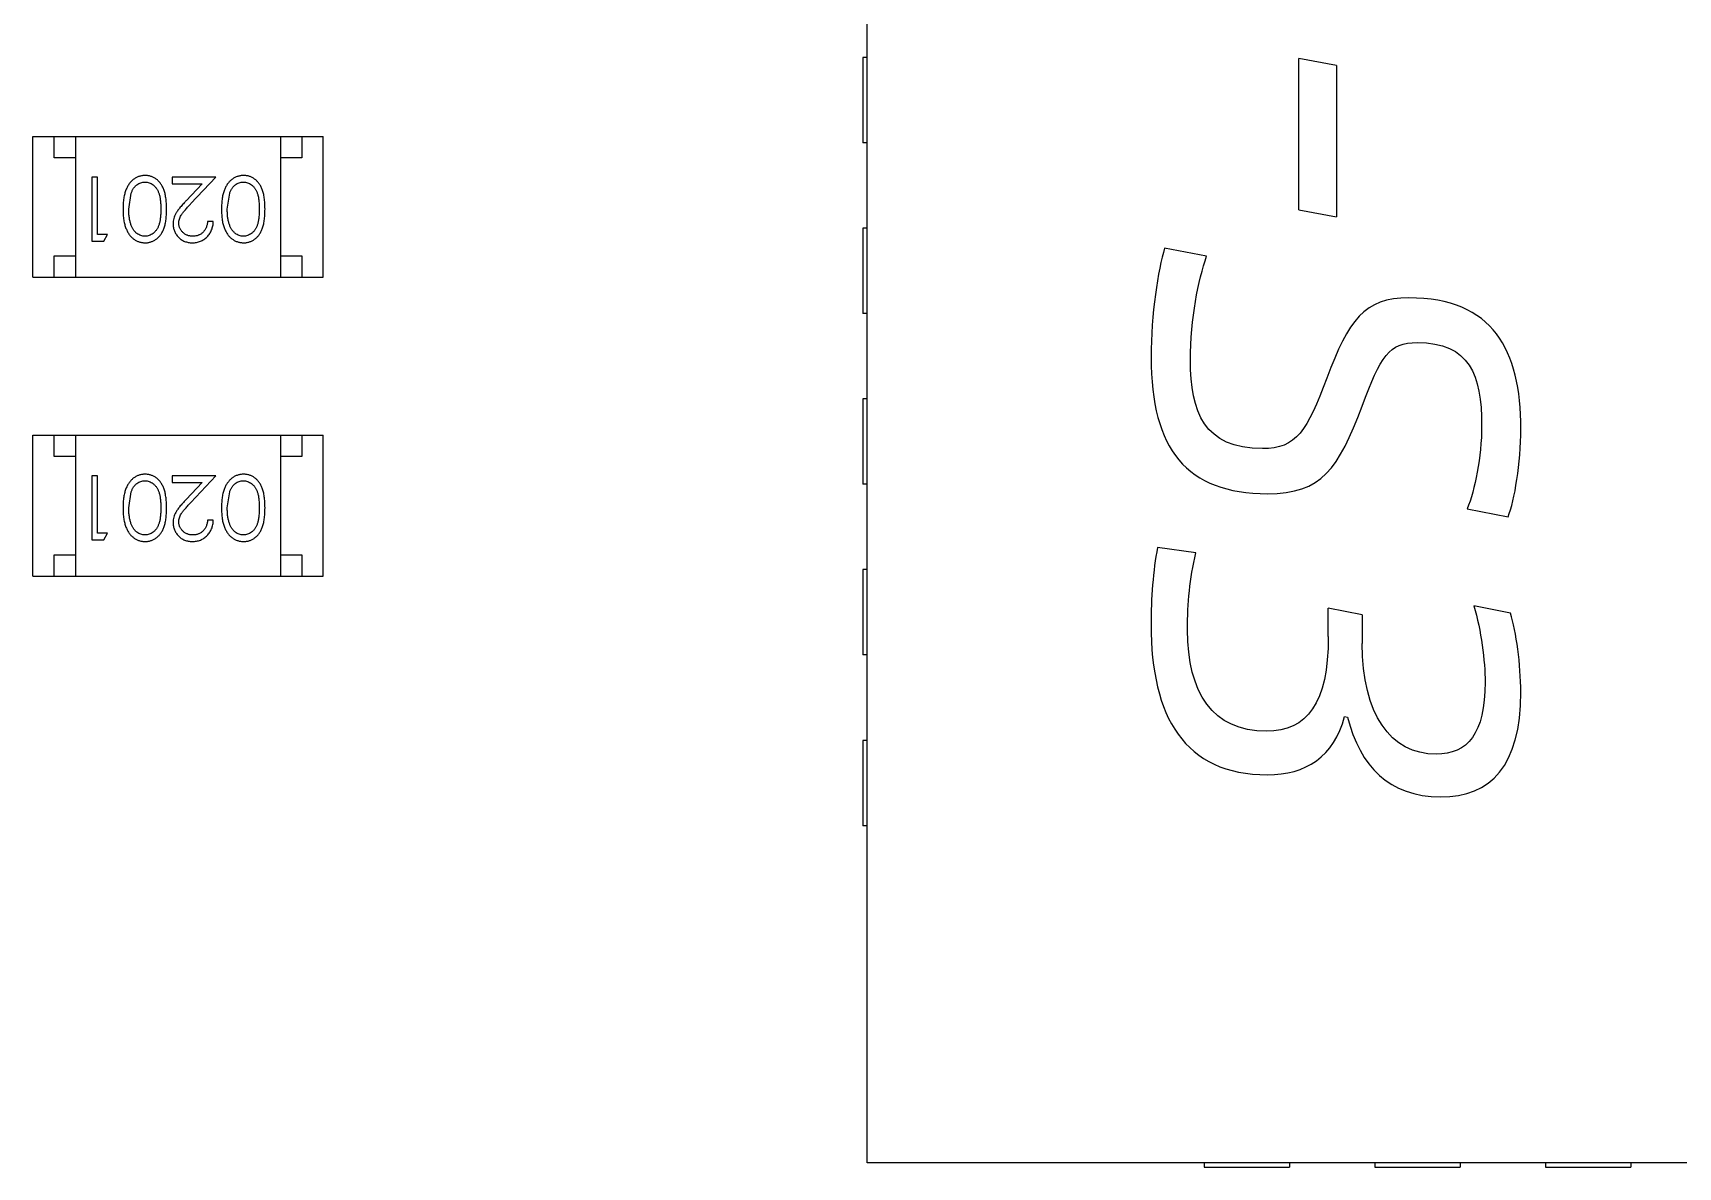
# Model space of a CAD drawing. Header units: millimetres. Extents: x 10 to 132, y -13 to 46.
# Drawn here: x 102.424 to 106.28, y 16.925 to 19.582 of the extents above; entities that cross this region are included whole.
import ezdxf

# ---------------------------------------------------------------- set-up
doc = ezdxf.new("R2010")
doc.units = ezdxf.units.MM
doc.header["$LTSCALE"] = 1.21
doc.header["$MEASUREMENT"] = 0
doc.layers.get('0').update_dxf_attribs({"linetype": 'CONTINUOUS'})

msp = doc.modelspace()

# ---------------------------------------------------------------- linework, layer by layer
at = {"color": 7, "linetype": 'Continuous'}
for p, q in [((104.3793, 16.9345), (104.3793, 23.9145)), ((104.3693, 19.5245), (104.3693, 19.3245)), ((104.3793, 19.5245), (104.3693, 19.5245)), ((105.3912, 19.1675), (105.3912, 19.5226)), ((105.479, 19.506), (105.3912, 19.5226)), ((105.479, 19.506), (105.479, 19.1509)), ((102.424, 19.0095), (102.424, 19.3395)), ((102.424, 19.3395), (103.104, 19.3395)), ((102.474, 19.2895), (102.474, 19.3395)), ((102.524, 19.3395), (102.524, 19.0095)), ((103.004, 19.3395), (103.004, 19.0095)), ((103.054, 19.3395), (103.054, 19.2895)), ((103.104, 19.0095), (103.104, 19.3395)), ((104.3793, 19.3245), (104.3693, 19.3245)), ((102.524, 19.2895), (102.474, 19.2895)), ((103.054, 19.2895), (103.004, 19.2895)), ((102.5622, 19.2442), (102.5622, 19.0942)), ((102.5757, 19.2442), (102.5622, 19.2442)), ((102.5757, 19.1096), (102.5757, 19.2442)), ((102.7507, 19.2442), (102.7507, 19.2289)), ((102.8526, 19.2442), (102.7507, 19.2442)), ((102.7944, 19.1822), (102.8526, 19.2442)), ((102.6487, 19.1692), (102.6544, 19.2069)), ((102.7507, 19.2289), (102.8205, 19.2289)), ((102.8205, 19.2289), (102.7829, 19.1888)), ((102.8795, 19.1692), (102.8852, 19.2069)), ((105.3912, 19.1675), (105.479, 19.1509)), ((102.8468, 19.1404), (102.8334, 19.1404)), ((102.5622, 19.0942), (102.5899, 19.0942)), ((102.5987, 19.1096), (102.5757, 19.1096)), ((102.5899, 19.0942), (102.5987, 19.1096)), ((104.3693, 19.1245), (104.3693, 18.9245)), ((104.3793, 19.1245), (104.3693, 19.1245)), ((102.474, 19.0095), (102.474, 19.0595)), ((102.474, 19.0595), (102.524, 19.0595)), ((103.004, 19.0595), (103.054, 19.0595)), ((103.054, 19.0595), (103.054, 19.0095)), ((105.1749, 19.0588), (105.0763, 19.0777)), ((102.424, 19.0095), (103.104, 19.0095)), ((104.3793, 18.9245), (104.3693, 18.9245)), ((104.3693, 18.7245), (104.3693, 18.5245)), ((104.3793, 18.7245), (104.3693, 18.7245)), ((102.424, 18.3095), (102.424, 18.6395)), ((102.424, 18.6395), (103.104, 18.6395)), ((102.474, 18.5895), (102.474, 18.6395)), ((102.524, 18.6395), (102.524, 18.3095)), ((103.004, 18.6395), (103.004, 18.3095)), ((103.054, 18.6395), (103.054, 18.5895)), ((103.104, 18.3095), (103.104, 18.6395)), ((102.524, 18.5895), (102.474, 18.5895)), ((103.054, 18.5895), (103.004, 18.5895)), ((102.5622, 18.5442), (102.5622, 18.3942)), ((102.5757, 18.5442), (102.5622, 18.5442)), ((102.5757, 18.4096), (102.5757, 18.5442)), ((102.7507, 18.5442), (102.7507, 18.5289)), ((102.8526, 18.5442), (102.7507, 18.5442)), ((102.7507, 18.5289), (102.8205, 18.5289)), ((102.8205, 18.5289), (102.7829, 18.4888)), ((102.7944, 18.4822), (102.8526, 18.5442)), ((104.3793, 18.5245), (104.3693, 18.5245)), ((102.6487, 18.4692), (102.6544, 18.5069)), ((102.8795, 18.4692), (102.8852, 18.5069)), ((102.8468, 18.4404), (102.8334, 18.4404)), ((105.7854, 18.4669), (105.8813, 18.448)), ((102.5622, 18.3942), (102.5899, 18.3942)), ((102.5987, 18.4096), (102.5757, 18.4096)), ((102.5899, 18.3942), (102.5987, 18.4096)), ((102.474, 18.3095), (102.474, 18.3595)), ((102.474, 18.3595), (102.524, 18.3595)), ((103.004, 18.3595), (103.054, 18.3595)), ((103.054, 18.3595), (103.054, 18.3095)), ((105.1498, 18.364), (105.0597, 18.376)), ((104.3693, 18.3245), (104.3693, 18.1245)), ((104.3793, 18.3245), (104.3693, 18.3245)), ((102.424, 18.3095), (103.104, 18.3095)), ((105.8871, 18.2228), (105.8012, 18.2394)), ((105.46, 18.1679), (105.46, 18.2344)), ((105.5397, 18.2189), (105.46, 18.2344)), ((105.5397, 18.2189), (105.5397, 18.1512)), ((104.3793, 18.1245), (104.3693, 18.1245)), ((105.498, 17.9803), (105.5049, 17.9791)), ((104.3693, 17.9245), (104.3693, 17.7245)), ((104.3793, 17.9245), (104.3693, 17.9245)), ((104.3793, 17.7245), (104.3693, 17.7245)), ((111.3593, 16.9345), (104.3793, 16.9345)), ((105.1693, 16.9345), (105.1693, 16.9245)), ((105.3693, 16.9345), (105.3693, 16.9245)), ((105.5693, 16.9345), (105.5693, 16.9245)), ((105.7693, 16.9345), (105.7693, 16.9245)), ((105.9693, 16.9345), (105.9693, 16.9245)), ((106.1693, 16.9345), (106.1693, 16.9245)), ((105.1693, 16.9245), (105.3693, 16.9245)), ((105.5693, 16.9245), (105.7693, 16.9245)), ((105.9693, 16.9245), (106.1693, 16.9245))]:
    msp.add_line(p, q, dxfattribs=at)
for points, knots in [([(102.6871, 19.2481), (102.6859, 19.2481), (102.6835, 19.248), (102.68, 19.2476), (102.6765, 19.2469), (102.6732, 19.246), (102.6699, 19.2448), (102.6667, 19.2433), (102.6636, 19.2416), (102.6606, 19.2396), (102.6577, 19.2374), (102.655, 19.2348), (102.6524, 19.2321), (102.65, 19.229), (102.6478, 19.2257), (102.6457, 19.2221), (102.6438, 19.2183), (102.642, 19.2143), (102.6404, 19.2099), (102.639, 19.2051), (102.6379, 19.2), (102.6369, 19.1946), (102.6362, 19.1888), (102.6356, 19.1826), (102.6354, 19.1761), (102.6353, 19.1716), (102.6353, 19.1693)], [0, 0, 0, 0, 0.033824, 0.067298, 0.10028, 0.133019, 0.165736, 0.198792, 0.232372, 0.266409, 0.301016, 0.336196, 0.371972, 0.408574, 0.446394, 0.485225, 0.525372, 0.567224, 0.611081, 0.65775, 0.70702, 0.759235, 0.814484, 0.873227, 0.934937, 1, 1, 1, 1]), ([(102.7372, 19.1693), (102.7372, 19.1717), (102.7372, 19.1763), (102.7369, 19.1831), (102.7364, 19.1894), (102.7356, 19.1954), (102.7347, 19.2009), (102.7337, 19.2061), (102.7324, 19.2108), (102.7309, 19.2151), (102.7292, 19.2191), (102.7273, 19.2228), (102.7253, 19.2263), (102.7231, 19.2295), (102.7208, 19.2325), (102.7183, 19.2352), (102.7157, 19.2376), (102.7129, 19.2398), (102.71, 19.2418), (102.7069, 19.2435), (102.7039, 19.2449), (102.7007, 19.246), (102.6974, 19.247), (102.694, 19.2476), (102.6906, 19.248), (102.6882, 19.2481), (102.6871, 19.2481)], [0, 0, 0, 0, 0.068113, 0.132564, 0.193427, 0.250218, 0.303569, 0.353576, 0.400235, 0.443586, 0.484619, 0.524292, 0.56238, 0.599049, 0.63494, 0.669782, 0.704009, 0.737842, 0.771098, 0.803896, 0.836415, 0.868639, 0.900715, 0.933378, 0.966213, 1, 1, 1, 1]), ([(102.9178, 19.2481), (102.9166, 19.2481), (102.9143, 19.248), (102.9107, 19.2476), (102.9073, 19.2469), (102.904, 19.246), (102.9007, 19.2448), (102.8975, 19.2433), (102.8944, 19.2416), (102.8914, 19.2396), (102.8885, 19.2374), (102.8858, 19.2348), (102.8832, 19.2321), (102.8808, 19.229), (102.8785, 19.2257), (102.8765, 19.2221), (102.8745, 19.2183), (102.8727, 19.2143), (102.8711, 19.2099), (102.8698, 19.2051), (102.8686, 19.2), (102.8677, 19.1946), (102.867, 19.1888), (102.8664, 19.1826), (102.8661, 19.1761), (102.8661, 19.1716), (102.8661, 19.1693)], [0, 0, 0, 0, 0.033824, 0.067298, 0.10028, 0.133019, 0.165736, 0.198792, 0.232372, 0.266409, 0.301016, 0.336196, 0.371972, 0.408574, 0.446394, 0.485225, 0.525372, 0.567224, 0.611081, 0.65775, 0.70702, 0.759235, 0.814484, 0.873227, 0.934937, 1, 1, 1, 1]), ([(102.968, 19.1693), (102.968, 19.1717), (102.9679, 19.1763), (102.9676, 19.1831), (102.9671, 19.1894), (102.9664, 19.1954), (102.9655, 19.2009), (102.9645, 19.2061), (102.9631, 19.2108), (102.9616, 19.2151), (102.9599, 19.2191), (102.9581, 19.2228), (102.9561, 19.2263), (102.9539, 19.2295), (102.9516, 19.2325), (102.9491, 19.2352), (102.9464, 19.2376), (102.9437, 19.2398), (102.9407, 19.2418), (102.9377, 19.2435), (102.9346, 19.2449), (102.9314, 19.246), (102.9282, 19.247), (102.9248, 19.2476), (102.9213, 19.248), (102.919, 19.2481), (102.9178, 19.2481)], [0, 0, 0, 0, 0.068113, 0.132564, 0.193427, 0.250218, 0.303569, 0.353576, 0.400235, 0.443586, 0.484619, 0.524292, 0.56238, 0.599049, 0.63494, 0.669782, 0.704009, 0.737842, 0.771098, 0.803896, 0.836415, 0.868639, 0.900715, 0.933378, 0.966213, 1, 1, 1, 1]), ([(102.6544, 19.2069), (102.6548, 19.208), (102.6556, 19.21), (102.6569, 19.213), (102.6584, 19.2157), (102.66, 19.2182), (102.6617, 19.2205), (102.6636, 19.2227), (102.6656, 19.2246), (102.6684, 19.2268), (102.6721, 19.2292), (102.6768, 19.2312), (102.6816, 19.2325), (102.6849, 19.2326), (102.6866, 19.2327)], [0, 0, 0, 0, 0.075949, 0.148549, 0.218996, 0.286119, 0.351826, 0.416074, 0.478265, 0.540325, 0.660405, 0.774606, 0.887187, 1, 1, 1, 1]), ([(102.6866, 19.2327), (102.6883, 19.2326), (102.6916, 19.2324), (102.6964, 19.2311), (102.7012, 19.2291), (102.7049, 19.2267), (102.7078, 19.2244), (102.7098, 19.2225), (102.7117, 19.2203), (102.7135, 19.218), (102.7151, 19.2155), (102.7166, 19.2128), (102.718, 19.2099), (102.7192, 19.2068), (102.7203, 19.2034), (102.7212, 19.1996), (102.722, 19.1955), (102.7227, 19.1909), (102.7231, 19.186), (102.7235, 19.1808), (102.7237, 19.1751), (102.7237, 19.1712), (102.7237, 19.1692)], [0, 0, 0, 0, 0.060034, 0.120278, 0.182348, 0.247919, 0.281641, 0.315701, 0.350322, 0.385703, 0.421819, 0.459196, 0.497866, 0.538301, 0.58121, 0.628183, 0.679403, 0.734699, 0.794074, 0.858416, 0.927049, 1, 1, 1, 1]), ([(102.8852, 19.2069), (102.8856, 19.208), (102.8863, 19.21), (102.8877, 19.213), (102.8891, 19.2157), (102.8907, 19.2182), (102.8925, 19.2205), (102.8943, 19.2227), (102.8963, 19.2246), (102.8991, 19.2268), (102.9028, 19.2292), (102.9075, 19.2312), (102.9124, 19.2325), (102.9157, 19.2326), (102.9174, 19.2327)], [0, 0, 0, 0, 0.075949, 0.148549, 0.218996, 0.286119, 0.351826, 0.416074, 0.478265, 0.540325, 0.660405, 0.774606, 0.887187, 1, 1, 1, 1]), ([(102.9174, 19.2327), (102.919, 19.2326), (102.9223, 19.2324), (102.9272, 19.2311), (102.9319, 19.2291), (102.9357, 19.2267), (102.9386, 19.2244), (102.9406, 19.2225), (102.9425, 19.2203), (102.9443, 19.218), (102.9459, 19.2155), (102.9474, 19.2128), (102.9487, 19.2099), (102.95, 19.2068), (102.9511, 19.2034), (102.952, 19.1996), (102.9528, 19.1955), (102.9534, 19.1909), (102.9539, 19.186), (102.9542, 19.1808), (102.9545, 19.1751), (102.9545, 19.1712), (102.9545, 19.1692)], [0, 0, 0, 0, 0.060034, 0.120278, 0.182348, 0.247919, 0.281641, 0.315701, 0.350322, 0.385703, 0.421819, 0.459196, 0.497866, 0.538301, 0.58121, 0.628183, 0.679403, 0.734699, 0.794074, 0.858416, 0.927049, 1, 1, 1, 1]), ([(102.6353, 19.1693), (102.6353, 19.167), (102.6354, 19.1625), (102.6356, 19.1559), (102.6362, 19.1497), (102.6369, 19.1439), (102.6379, 19.1384), (102.639, 19.1333), (102.6405, 19.1285), (102.6421, 19.1241), (102.6439, 19.12), (102.6458, 19.1162), (102.6479, 19.1126), (102.6501, 19.1093), (102.6526, 19.1063), (102.6551, 19.1035), (102.6578, 19.101), (102.6607, 19.0988), (102.6637, 19.0968), (102.6668, 19.0951), (102.67, 19.0936), (102.6732, 19.0925), (102.6766, 19.0915), (102.68, 19.0909), (102.6835, 19.0905), (102.6859, 19.0904), (102.6871, 19.0904)], [0, 0, 0, 0, 0.065278, 0.127205, 0.186168, 0.241675, 0.294115, 0.343609, 0.390387, 0.434463, 0.476646, 0.517002, 0.555936, 0.593716, 0.630057, 0.665601, 0.700745, 0.734917, 0.768681, 0.802087, 0.834849, 0.867433, 0.900138, 0.932806, 0.966212, 1, 1, 1, 1]), ([(102.6866, 19.1058), (102.685, 19.1059), (102.6817, 19.106), (102.6768, 19.1073), (102.6722, 19.1094), (102.6684, 19.1118), (102.6656, 19.114), (102.6635, 19.1161), (102.6615, 19.1183), (102.6597, 19.1208), (102.6581, 19.1235), (102.6565, 19.1264), (102.6551, 19.1296), (102.6537, 19.133), (102.6526, 19.1367), (102.6515, 19.1406), (102.6507, 19.1448), (102.65, 19.1492), (102.6494, 19.1538), (102.649, 19.1587), (102.6488, 19.1639), (102.6488, 19.1674), (102.6487, 19.1692)], [0, 0, 0, 0, 0.059689, 0.119507, 0.181075, 0.246162, 0.279894, 0.314468, 0.350403, 0.387474, 0.426147, 0.466624, 0.508745, 0.553328, 0.600058, 0.649177, 0.700552, 0.754894, 0.811825, 0.871514, 0.934319, 1, 1, 1, 1]), ([(102.7237, 19.1692), (102.7237, 19.1672), (102.7237, 19.1633), (102.7235, 19.1577), (102.7231, 19.1524), (102.7226, 19.1475), (102.722, 19.1429), (102.7212, 19.1388), (102.7203, 19.135), (102.7192, 19.1316), (102.7179, 19.1285), (102.7166, 19.1256), (102.7151, 19.1229), (102.7134, 19.1204), (102.7117, 19.1181), (102.7098, 19.116), (102.7078, 19.114), (102.7049, 19.1118), (102.7012, 19.1094), (102.6965, 19.1073), (102.6916, 19.106), (102.6883, 19.1059), (102.6866, 19.1058)], [0, 0, 0, 0, 0.073302, 0.142286, 0.206253, 0.266017, 0.321612, 0.372532, 0.419497, 0.462398, 0.502825, 0.541489, 0.579034, 0.615143, 0.650298, 0.684912, 0.718701, 0.752189, 0.817245, 0.879117, 0.939613, 1, 1, 1, 1]), ([(102.6871, 19.0904), (102.6882, 19.0904), (102.6906, 19.0904), (102.694, 19.0909), (102.6974, 19.0915), (102.7007, 19.0925), (102.7039, 19.0936), (102.707, 19.0951), (102.71, 19.0968), (102.713, 19.0987), (102.7158, 19.101), (102.7185, 19.1034), (102.7209, 19.1061), (102.7233, 19.1091), (102.7254, 19.1123), (102.7275, 19.1157), (102.7293, 19.1194), (102.7309, 19.1234), (102.7324, 19.1277), (102.7337, 19.1324), (102.7348, 19.1375), (102.7357, 19.1431), (102.7364, 19.149), (102.7369, 19.1554), (102.7372, 19.1622), (102.7372, 19.1669), (102.7372, 19.1693)], [0, 0, 0, 0, 0.033742, 0.066533, 0.099153, 0.13154, 0.164087, 0.196563, 0.229707, 0.263315, 0.297504, 0.331686, 0.366482, 0.4021, 0.438958, 0.476748, 0.515985, 0.556589, 0.599519, 0.645765, 0.695487, 0.748721, 0.805687, 0.866754, 0.931405, 1, 1, 1, 1]), ([(102.7829, 19.1888), (102.7815, 19.1873), (102.7787, 19.1843), (102.7748, 19.1799), (102.7712, 19.1758), (102.768, 19.1719), (102.7652, 19.1683), (102.7627, 19.1649), (102.7606, 19.1618), (102.7583, 19.1579), (102.756, 19.1532), (102.754, 19.1473), (102.7528, 19.1412), (102.7527, 19.1371), (102.7526, 19.135)], [0, 0, 0, 0, 0.09953, 0.192079, 0.277712, 0.357454, 0.429648, 0.495771, 0.555538, 0.608657, 0.707578, 0.804328, 0.901298, 1, 1, 1, 1]), ([(102.7661, 19.1362), (102.7661, 19.1378), (102.7662, 19.141), (102.7673, 19.1458), (102.769, 19.1505), (102.771, 19.1543), (102.773, 19.1574), (102.7749, 19.1601), (102.7772, 19.163), (102.7799, 19.1663), (102.783, 19.1698), (102.7864, 19.1737), (102.7903, 19.1778), (102.793, 19.1807), (102.7944, 19.1822)], [0, 0, 0, 0, 0.088014, 0.174976, 0.2638, 0.355443, 0.406413, 0.465519, 0.533076, 0.609353, 0.693899, 0.787171, 0.889197, 1, 1, 1, 1]), ([(102.8661, 19.1693), (102.8661, 19.167), (102.8661, 19.1625), (102.8664, 19.1559), (102.867, 19.1497), (102.8677, 19.1439), (102.8687, 19.1384), (102.8698, 19.1333), (102.8712, 19.1285), (102.8728, 19.1241), (102.8747, 19.12), (102.8766, 19.1162), (102.8787, 19.1126), (102.8809, 19.1093), (102.8833, 19.1063), (102.8859, 19.1035), (102.8886, 19.101), (102.8915, 19.0988), (102.8945, 19.0968), (102.8976, 19.0951), (102.9007, 19.0936), (102.904, 19.0925), (102.9073, 19.0915), (102.9108, 19.0909), (102.9143, 19.0905), (102.9166, 19.0904), (102.9178, 19.0904)], [0, 0, 0, 0, 0.065278, 0.127205, 0.186168, 0.241675, 0.294115, 0.343609, 0.390387, 0.434463, 0.476646, 0.517002, 0.555936, 0.593716, 0.630057, 0.665601, 0.700745, 0.734917, 0.768681, 0.802087, 0.834849, 0.867433, 0.900138, 0.932806, 0.966212, 1, 1, 1, 1]), ([(102.9174, 19.1058), (102.9157, 19.1059), (102.9125, 19.106), (102.9076, 19.1073), (102.9029, 19.1094), (102.8992, 19.1118), (102.8963, 19.114), (102.8943, 19.1161), (102.8923, 19.1183), (102.8905, 19.1208), (102.8888, 19.1235), (102.8873, 19.1264), (102.8858, 19.1296), (102.8845, 19.133), (102.8833, 19.1367), (102.8823, 19.1406), (102.8815, 19.1448), (102.8807, 19.1492), (102.8802, 19.1538), (102.8798, 19.1587), (102.8796, 19.1639), (102.8795, 19.1674), (102.8795, 19.1692)], [0, 0, 0, 0, 0.059689, 0.119507, 0.181075, 0.246162, 0.279894, 0.314468, 0.350403, 0.387474, 0.426147, 0.466624, 0.508745, 0.553328, 0.600058, 0.649177, 0.700552, 0.754894, 0.811825, 0.871514, 0.934319, 1, 1, 1, 1]), ([(102.9545, 19.1692), (102.9545, 19.1672), (102.9545, 19.1633), (102.9542, 19.1577), (102.9539, 19.1524), (102.9534, 19.1475), (102.9528, 19.1429), (102.9519, 19.1388), (102.951, 19.135), (102.9499, 19.1316), (102.9487, 19.1285), (102.9473, 19.1256), (102.9458, 19.1229), (102.9442, 19.1204), (102.9425, 19.1181), (102.9406, 19.116), (102.9386, 19.114), (102.9357, 19.1118), (102.932, 19.1094), (102.9273, 19.1073), (102.9224, 19.106), (102.919, 19.1059), (102.9174, 19.1058)], [0, 0, 0, 0, 0.073302, 0.142286, 0.206253, 0.266017, 0.321612, 0.372532, 0.419497, 0.462398, 0.502825, 0.541489, 0.579034, 0.615143, 0.650298, 0.684912, 0.718701, 0.752189, 0.817245, 0.879117, 0.939613, 1, 1, 1, 1]), ([(102.9178, 19.0904), (102.919, 19.0904), (102.9213, 19.0904), (102.9248, 19.0909), (102.9282, 19.0915), (102.9315, 19.0925), (102.9347, 19.0936), (102.9378, 19.0951), (102.9408, 19.0968), (102.9438, 19.0987), (102.9466, 19.101), (102.9493, 19.1034), (102.9517, 19.1061), (102.954, 19.1091), (102.9562, 19.1123), (102.9582, 19.1157), (102.96, 19.1194), (102.9617, 19.1234), (102.9632, 19.1277), (102.9645, 19.1324), (102.9656, 19.1375), (102.9664, 19.1431), (102.9671, 19.149), (102.9676, 19.1554), (102.9679, 19.1622), (102.968, 19.1669), (102.968, 19.1693)], [0, 0, 0, 0, 0.033742, 0.066533, 0.099153, 0.13154, 0.164087, 0.196563, 0.229707, 0.263315, 0.297504, 0.331686, 0.366482, 0.4021, 0.438958, 0.476748, 0.515985, 0.556589, 0.599519, 0.645765, 0.695487, 0.748721, 0.805687, 0.866754, 0.931405, 1, 1, 1, 1]), ([(102.7526, 19.135), (102.7526, 19.1335), (102.7527, 19.1306), (102.7533, 19.1263), (102.7543, 19.1221), (102.7556, 19.1181), (102.7574, 19.1143), (102.7596, 19.1106), (102.7621, 19.107), (102.7651, 19.1036), (102.7683, 19.1005), (102.7718, 19.0978), (102.7756, 19.0955), (102.7796, 19.0936), (102.7838, 19.0922), (102.7883, 19.0912), (102.793, 19.0905), (102.7963, 19.0904), (102.7979, 19.0904)], [0, 0, 0, 0, 0.06271, 0.123347, 0.183401, 0.242828, 0.302097, 0.36242, 0.423725, 0.487032, 0.550491, 0.612709, 0.674265, 0.73617, 0.799211, 0.863483, 0.930525, 1, 1, 1, 1]), ([(102.7986, 19.1058), (102.7975, 19.1058), (102.7953, 19.1059), (102.792, 19.1063), (102.7889, 19.107), (102.786, 19.108), (102.7831, 19.1092), (102.7804, 19.1108), (102.7779, 19.1126), (102.7755, 19.1147), (102.7733, 19.117), (102.7714, 19.1194), (102.7697, 19.1219), (102.7683, 19.1246), (102.7673, 19.1273), (102.7666, 19.1302), (102.7661, 19.1331), (102.7661, 19.1352), (102.7661, 19.1362)], [0, 0, 0, 0, 0.068027, 0.133505, 0.19695, 0.26027, 0.322741, 0.384982, 0.448465, 0.513424, 0.578224, 0.640011, 0.700094, 0.760067, 0.819012, 0.877878, 0.938035, 1, 1, 1, 1]), ([(102.7979, 19.0904), (102.7996, 19.0904), (102.8029, 19.0905), (102.8077, 19.0912), (102.8123, 19.0923), (102.8168, 19.0938), (102.821, 19.0958), (102.825, 19.0982), (102.8288, 19.1011), (102.8324, 19.1044), (102.8356, 19.108), (102.8385, 19.1119), (102.8409, 19.1161), (102.843, 19.1205), (102.8446, 19.1251), (102.8458, 19.13), (102.8466, 19.1351), (102.8467, 19.1386), (102.8468, 19.1404)], [0, 0, 0, 0, 0.06445, 0.126725, 0.187421, 0.247417, 0.306749, 0.366595, 0.427749, 0.490235, 0.553031, 0.614805, 0.676505, 0.738096, 0.801021, 0.864897, 0.931209, 1, 1, 1, 1]), ([(102.8334, 19.1404), (102.8332, 19.1391), (102.833, 19.1364), (102.8322, 19.1327), (102.8313, 19.1291), (102.8301, 19.1258), (102.8285, 19.1227), (102.8268, 19.1199), (102.8248, 19.1172), (102.8226, 19.1148), (102.8201, 19.1127), (102.8175, 19.1108), (102.8147, 19.1093), (102.8118, 19.108), (102.8087, 19.107), (102.8055, 19.1063), (102.8021, 19.1059), (102.7998, 19.1058), (102.7986, 19.1058)], [0, 0, 0, 0, 0.073648, 0.143686, 0.210962, 0.275557, 0.338064, 0.399311, 0.4594, 0.51934, 0.579024, 0.637809, 0.695959, 0.754122, 0.813113, 0.873453, 0.935561, 1, 1, 1, 1]), ([(102.6871, 18.5481), (102.6859, 18.5481), (102.6835, 18.548), (102.68, 18.5476), (102.6765, 18.5469), (102.6732, 18.546), (102.6699, 18.5448), (102.6667, 18.5434), (102.6636, 18.5416), (102.6606, 18.5396), (102.6577, 18.5374), (102.655, 18.5348), (102.6524, 18.5321), (102.65, 18.529), (102.6478, 18.5257), (102.6457, 18.5221), (102.6438, 18.5183), (102.642, 18.5143), (102.6404, 18.5099), (102.639, 18.5051), (102.6379, 18.5), (102.6369, 18.4946), (102.6362, 18.4888), (102.6356, 18.4826), (102.6354, 18.4761), (102.6353, 18.4716), (102.6353, 18.4693)], [0, 0, 0, 0, 0.033824, 0.067298, 0.10028, 0.133019, 0.165736, 0.198792, 0.232372, 0.266409, 0.301016, 0.336196, 0.371972, 0.408574, 0.446394, 0.485225, 0.525372, 0.567224, 0.611081, 0.65775, 0.70702, 0.759235, 0.814484, 0.873227, 0.934937, 1, 1, 1, 1]), ([(102.7372, 18.4693), (102.7372, 18.4717), (102.7372, 18.4763), (102.7369, 18.4831), (102.7364, 18.4894), (102.7356, 18.4954), (102.7347, 18.5009), (102.7337, 18.5061), (102.7324, 18.5108), (102.7309, 18.5151), (102.7292, 18.5191), (102.7273, 18.5228), (102.7253, 18.5263), (102.7231, 18.5295), (102.7208, 18.5325), (102.7183, 18.5352), (102.7157, 18.5377), (102.7129, 18.5399), (102.71, 18.5418), (102.7069, 18.5435), (102.7039, 18.5449), (102.7007, 18.546), (102.6974, 18.547), (102.694, 18.5476), (102.6906, 18.548), (102.6882, 18.5481), (102.6871, 18.5481)], [0, 0, 0, 0, 0.068113, 0.132564, 0.193427, 0.250218, 0.303569, 0.353576, 0.400235, 0.443586, 0.484619, 0.524292, 0.56238, 0.599049, 0.63494, 0.669782, 0.704009, 0.737842, 0.771098, 0.803896, 0.836415, 0.868639, 0.900715, 0.933378, 0.966213, 1, 1, 1, 1]), ([(102.9178, 18.5481), (102.9166, 18.5481), (102.9143, 18.548), (102.9107, 18.5476), (102.9073, 18.5469), (102.904, 18.546), (102.9007, 18.5448), (102.8975, 18.5434), (102.8944, 18.5416), (102.8914, 18.5396), (102.8885, 18.5374), (102.8858, 18.5348), (102.8832, 18.5321), (102.8808, 18.529), (102.8785, 18.5257), (102.8765, 18.5221), (102.8745, 18.5183), (102.8727, 18.5143), (102.8711, 18.5099), (102.8698, 18.5051), (102.8686, 18.5), (102.8677, 18.4946), (102.867, 18.4888), (102.8664, 18.4826), (102.8661, 18.4761), (102.8661, 18.4716), (102.8661, 18.4693)], [0, 0, 0, 0, 0.033824, 0.067298, 0.10028, 0.133019, 0.165736, 0.198792, 0.232372, 0.266409, 0.301016, 0.336196, 0.371972, 0.408574, 0.446394, 0.485225, 0.525372, 0.567224, 0.611081, 0.65775, 0.70702, 0.759235, 0.814484, 0.873227, 0.934937, 1, 1, 1, 1]), ([(102.968, 18.4693), (102.968, 18.4717), (102.9679, 18.4763), (102.9676, 18.4831), (102.9671, 18.4894), (102.9664, 18.4954), (102.9655, 18.5009), (102.9645, 18.5061), (102.9631, 18.5108), (102.9616, 18.5151), (102.9599, 18.5191), (102.9581, 18.5228), (102.9561, 18.5263), (102.9539, 18.5295), (102.9516, 18.5325), (102.9491, 18.5352), (102.9464, 18.5377), (102.9437, 18.5399), (102.9407, 18.5418), (102.9377, 18.5435), (102.9346, 18.5449), (102.9314, 18.546), (102.9282, 18.547), (102.9248, 18.5476), (102.9213, 18.548), (102.919, 18.5481), (102.9178, 18.5481)], [0, 0, 0, 0, 0.068113, 0.132564, 0.193427, 0.250218, 0.303569, 0.353576, 0.400235, 0.443586, 0.484619, 0.524292, 0.56238, 0.599049, 0.63494, 0.669782, 0.704009, 0.737842, 0.771098, 0.803896, 0.836415, 0.868639, 0.900715, 0.933378, 0.966213, 1, 1, 1, 1]), ([(102.6544, 18.5069), (102.6548, 18.508), (102.6556, 18.51), (102.6569, 18.513), (102.6584, 18.5157), (102.66, 18.5182), (102.6617, 18.5205), (102.6636, 18.5227), (102.6656, 18.5246), (102.6684, 18.5268), (102.6721, 18.5292), (102.6768, 18.5312), (102.6816, 18.5325), (102.6849, 18.5326), (102.6866, 18.5327)], [0, 0, 0, 0, 0.075949, 0.148549, 0.218996, 0.286119, 0.351826, 0.416074, 0.478265, 0.540325, 0.660405, 0.774606, 0.887187, 1, 1, 1, 1]), ([(102.6866, 18.5327), (102.6883, 18.5326), (102.6916, 18.5325), (102.6964, 18.5311), (102.7012, 18.5291), (102.7049, 18.5267), (102.7078, 18.5244), (102.7098, 18.5225), (102.7117, 18.5203), (102.7135, 18.518), (102.7151, 18.5155), (102.7166, 18.5128), (102.718, 18.5099), (102.7192, 18.5068), (102.7203, 18.5034), (102.7212, 18.4996), (102.722, 18.4955), (102.7227, 18.4909), (102.7231, 18.4861), (102.7235, 18.4808), (102.7237, 18.4751), (102.7237, 18.4712), (102.7237, 18.4692)], [0, 0, 0, 0, 0.060034, 0.120278, 0.182348, 0.247919, 0.281641, 0.315701, 0.350322, 0.385703, 0.421819, 0.459196, 0.497866, 0.538301, 0.58121, 0.628183, 0.679403, 0.734699, 0.794074, 0.858416, 0.927049, 1, 1, 1, 1]), ([(102.8852, 18.5069), (102.8856, 18.508), (102.8863, 18.51), (102.8877, 18.513), (102.8891, 18.5157), (102.8907, 18.5182), (102.8925, 18.5205), (102.8943, 18.5227), (102.8963, 18.5246), (102.8991, 18.5268), (102.9028, 18.5292), (102.9075, 18.5312), (102.9124, 18.5325), (102.9157, 18.5326), (102.9174, 18.5327)], [0, 0, 0, 0, 0.075949, 0.148549, 0.218996, 0.286119, 0.351826, 0.416074, 0.478265, 0.540325, 0.660405, 0.774606, 0.887187, 1, 1, 1, 1]), ([(102.9174, 18.5327), (102.919, 18.5326), (102.9223, 18.5325), (102.9272, 18.5311), (102.9319, 18.5291), (102.9357, 18.5267), (102.9386, 18.5244), (102.9406, 18.5225), (102.9425, 18.5203), (102.9443, 18.518), (102.9459, 18.5155), (102.9474, 18.5128), (102.9487, 18.5099), (102.95, 18.5068), (102.9511, 18.5034), (102.952, 18.4996), (102.9528, 18.4955), (102.9534, 18.4909), (102.9539, 18.4861), (102.9542, 18.4808), (102.9545, 18.4751), (102.9545, 18.4712), (102.9545, 18.4692)], [0, 0, 0, 0, 0.060034, 0.120278, 0.182348, 0.247919, 0.281641, 0.315701, 0.350322, 0.385703, 0.421819, 0.459196, 0.497866, 0.538301, 0.58121, 0.628183, 0.679403, 0.734699, 0.794074, 0.858416, 0.927049, 1, 1, 1, 1]), ([(102.6353, 18.4693), (102.6353, 18.467), (102.6354, 18.4625), (102.6356, 18.4559), (102.6362, 18.4497), (102.6369, 18.4439), (102.6379, 18.4384), (102.639, 18.4333), (102.6405, 18.4285), (102.6421, 18.4241), (102.6439, 18.42), (102.6458, 18.4162), (102.6479, 18.4126), (102.6501, 18.4093), (102.6526, 18.4063), (102.6551, 18.4035), (102.6578, 18.401), (102.6607, 18.3988), (102.6637, 18.3968), (102.6668, 18.3951), (102.67, 18.3936), (102.6732, 18.3925), (102.6766, 18.3915), (102.68, 18.3909), (102.6835, 18.3905), (102.6859, 18.3904), (102.6871, 18.3904)], [0, 0, 0, 0, 0.065278, 0.127205, 0.186168, 0.241675, 0.294115, 0.343609, 0.390387, 0.434463, 0.476646, 0.517002, 0.555936, 0.593716, 0.630057, 0.665601, 0.700745, 0.734917, 0.768681, 0.802087, 0.834849, 0.867433, 0.900138, 0.932806, 0.966212, 1, 1, 1, 1]), ([(102.6866, 18.4058), (102.685, 18.4059), (102.6817, 18.406), (102.6768, 18.4073), (102.6722, 18.4094), (102.6684, 18.4118), (102.6656, 18.414), (102.6635, 18.4161), (102.6615, 18.4183), (102.6597, 18.4208), (102.6581, 18.4235), (102.6565, 18.4264), (102.6551, 18.4296), (102.6537, 18.433), (102.6526, 18.4367), (102.6515, 18.4406), (102.6507, 18.4448), (102.65, 18.4492), (102.6494, 18.4538), (102.649, 18.4587), (102.6488, 18.4639), (102.6488, 18.4674), (102.6487, 18.4692)], [0, 0, 0, 0, 0.059689, 0.119507, 0.181075, 0.246162, 0.279894, 0.314468, 0.350403, 0.387474, 0.426147, 0.466624, 0.508745, 0.553328, 0.600058, 0.649177, 0.700552, 0.754894, 0.811825, 0.871514, 0.934319, 1, 1, 1, 1]), ([(102.7237, 18.4692), (102.7237, 18.4672), (102.7237, 18.4633), (102.7235, 18.4577), (102.7231, 18.4524), (102.7226, 18.4475), (102.722, 18.4429), (102.7212, 18.4388), (102.7203, 18.435), (102.7192, 18.4316), (102.7179, 18.4285), (102.7166, 18.4256), (102.7151, 18.4229), (102.7134, 18.4204), (102.7117, 18.4181), (102.7098, 18.416), (102.7078, 18.414), (102.7049, 18.4118), (102.7012, 18.4094), (102.6965, 18.4073), (102.6916, 18.406), (102.6883, 18.4059), (102.6866, 18.4058)], [0, 0, 0, 0, 0.073302, 0.142286, 0.206253, 0.266017, 0.321612, 0.372532, 0.419497, 0.462398, 0.502825, 0.541489, 0.579034, 0.615143, 0.650298, 0.684912, 0.718701, 0.752189, 0.817245, 0.879117, 0.939613, 1, 1, 1, 1]), ([(102.6871, 18.3904), (102.6882, 18.3904), (102.6906, 18.3905), (102.694, 18.3909), (102.6974, 18.3915), (102.7007, 18.3925), (102.7039, 18.3936), (102.707, 18.3951), (102.71, 18.3968), (102.713, 18.3987), (102.7158, 18.401), (102.7185, 18.4034), (102.7209, 18.4061), (102.7233, 18.4091), (102.7254, 18.4123), (102.7275, 18.4157), (102.7293, 18.4194), (102.7309, 18.4234), (102.7324, 18.4277), (102.7337, 18.4324), (102.7348, 18.4375), (102.7357, 18.4431), (102.7364, 18.449), (102.7369, 18.4554), (102.7372, 18.4622), (102.7372, 18.4669), (102.7372, 18.4693)], [0, 0, 0, 0, 0.033742, 0.066533, 0.099153, 0.13154, 0.164087, 0.196563, 0.229707, 0.263315, 0.297504, 0.331686, 0.366482, 0.4021, 0.438958, 0.476748, 0.515985, 0.556589, 0.599519, 0.645765, 0.695487, 0.748721, 0.805687, 0.866754, 0.931405, 1, 1, 1, 1]), ([(102.7829, 18.4888), (102.7815, 18.4873), (102.7787, 18.4843), (102.7748, 18.4799), (102.7712, 18.4758), (102.768, 18.4719), (102.7652, 18.4683), (102.7627, 18.4649), (102.7606, 18.4618), (102.7583, 18.4579), (102.756, 18.4532), (102.754, 18.4473), (102.7528, 18.4412), (102.7527, 18.4371), (102.7526, 18.435)], [0, 0, 0, 0, 0.09953, 0.192079, 0.277712, 0.357454, 0.429648, 0.495771, 0.555538, 0.608657, 0.707578, 0.804328, 0.901298, 1, 1, 1, 1]), ([(102.7661, 18.4362), (102.7661, 18.4378), (102.7662, 18.441), (102.7673, 18.4458), (102.769, 18.4505), (102.771, 18.4543), (102.773, 18.4574), (102.7749, 18.4601), (102.7772, 18.463), (102.7799, 18.4663), (102.783, 18.4698), (102.7864, 18.4737), (102.7903, 18.4778), (102.793, 18.4807), (102.7944, 18.4822)], [0, 0, 0, 0, 0.088014, 0.174976, 0.2638, 0.355443, 0.406413, 0.465519, 0.533076, 0.609353, 0.693899, 0.787171, 0.889197, 1, 1, 1, 1]), ([(102.8661, 18.4693), (102.8661, 18.467), (102.8661, 18.4625), (102.8664, 18.4559), (102.867, 18.4497), (102.8677, 18.4439), (102.8687, 18.4384), (102.8698, 18.4333), (102.8712, 18.4285), (102.8728, 18.4241), (102.8747, 18.42), (102.8766, 18.4162), (102.8787, 18.4126), (102.8809, 18.4093), (102.8833, 18.4063), (102.8859, 18.4035), (102.8886, 18.401), (102.8915, 18.3988), (102.8945, 18.3968), (102.8976, 18.3951), (102.9007, 18.3936), (102.904, 18.3925), (102.9073, 18.3915), (102.9108, 18.3909), (102.9143, 18.3905), (102.9166, 18.3904), (102.9178, 18.3904)], [0, 0, 0, 0, 0.065278, 0.127205, 0.186168, 0.241675, 0.294115, 0.343609, 0.390387, 0.434463, 0.476646, 0.517002, 0.555936, 0.593716, 0.630057, 0.665601, 0.700745, 0.734917, 0.768681, 0.802087, 0.834849, 0.867433, 0.900138, 0.932806, 0.966212, 1, 1, 1, 1]), ([(102.9174, 18.4058), (102.9157, 18.4059), (102.9125, 18.406), (102.9076, 18.4073), (102.9029, 18.4094), (102.8992, 18.4118), (102.8963, 18.414), (102.8943, 18.4161), (102.8923, 18.4183), (102.8905, 18.4208), (102.8888, 18.4235), (102.8873, 18.4264), (102.8858, 18.4296), (102.8845, 18.433), (102.8833, 18.4367), (102.8823, 18.4406), (102.8815, 18.4448), (102.8807, 18.4492), (102.8802, 18.4538), (102.8798, 18.4587), (102.8796, 18.4639), (102.8795, 18.4674), (102.8795, 18.4692)], [0, 0, 0, 0, 0.059689, 0.119507, 0.181075, 0.246162, 0.279894, 0.314468, 0.350403, 0.387474, 0.426147, 0.466624, 0.508745, 0.553328, 0.600058, 0.649177, 0.700552, 0.754894, 0.811825, 0.871514, 0.934319, 1, 1, 1, 1]), ([(102.9545, 18.4692), (102.9545, 18.4672), (102.9545, 18.4633), (102.9542, 18.4577), (102.9539, 18.4524), (102.9534, 18.4475), (102.9528, 18.4429), (102.9519, 18.4388), (102.951, 18.435), (102.9499, 18.4316), (102.9487, 18.4285), (102.9473, 18.4256), (102.9458, 18.4229), (102.9442, 18.4204), (102.9425, 18.4181), (102.9406, 18.416), (102.9386, 18.414), (102.9357, 18.4118), (102.932, 18.4094), (102.9273, 18.4073), (102.9224, 18.406), (102.919, 18.4059), (102.9174, 18.4058)], [0, 0, 0, 0, 0.073302, 0.142286, 0.206253, 0.266017, 0.321612, 0.372532, 0.419497, 0.462398, 0.502825, 0.541489, 0.579034, 0.615143, 0.650298, 0.684912, 0.718701, 0.752189, 0.817245, 0.879117, 0.939613, 1, 1, 1, 1]), ([(102.9178, 18.3904), (102.919, 18.3904), (102.9213, 18.3905), (102.9248, 18.3909), (102.9282, 18.3915), (102.9315, 18.3925), (102.9347, 18.3936), (102.9378, 18.3951), (102.9408, 18.3968), (102.9438, 18.3987), (102.9466, 18.401), (102.9493, 18.4034), (102.9517, 18.4061), (102.954, 18.4091), (102.9562, 18.4123), (102.9582, 18.4157), (102.96, 18.4194), (102.9617, 18.4234), (102.9632, 18.4277), (102.9645, 18.4324), (102.9656, 18.4375), (102.9664, 18.4431), (102.9671, 18.449), (102.9676, 18.4554), (102.9679, 18.4622), (102.968, 18.4669), (102.968, 18.4693)], [0, 0, 0, 0, 0.033742, 0.066533, 0.099153, 0.13154, 0.164087, 0.196563, 0.229707, 0.263315, 0.297504, 0.331686, 0.366482, 0.4021, 0.438958, 0.476748, 0.515985, 0.556589, 0.599519, 0.645765, 0.695487, 0.748721, 0.805687, 0.866754, 0.931405, 1, 1, 1, 1]), ([(102.7526, 18.435), (102.7526, 18.4335), (102.7527, 18.4306), (102.7533, 18.4263), (102.7543, 18.4221), (102.7556, 18.4181), (102.7574, 18.4143), (102.7596, 18.4106), (102.7621, 18.407), (102.7651, 18.4036), (102.7683, 18.4005), (102.7718, 18.3978), (102.7756, 18.3955), (102.7796, 18.3936), (102.7838, 18.3922), (102.7883, 18.3912), (102.793, 18.3905), (102.7963, 18.3904), (102.7979, 18.3904)], [0, 0, 0, 0, 0.06271, 0.123347, 0.183401, 0.242828, 0.302097, 0.36242, 0.423725, 0.487032, 0.550491, 0.612709, 0.674265, 0.73617, 0.799211, 0.863483, 0.930525, 1, 1, 1, 1]), ([(102.7986, 18.4058), (102.7975, 18.4058), (102.7953, 18.4059), (102.792, 18.4063), (102.7889, 18.407), (102.786, 18.408), (102.7831, 18.4092), (102.7804, 18.4108), (102.7779, 18.4126), (102.7755, 18.4147), (102.7733, 18.417), (102.7714, 18.4194), (102.7697, 18.4219), (102.7683, 18.4246), (102.7673, 18.4273), (102.7666, 18.4302), (102.7661, 18.4331), (102.7661, 18.4352), (102.7661, 18.4362)], [0, 0, 0, 0, 0.068027, 0.133505, 0.19695, 0.26027, 0.322741, 0.384982, 0.448465, 0.513424, 0.578224, 0.640011, 0.700094, 0.760067, 0.819012, 0.877878, 0.938035, 1, 1, 1, 1]), ([(102.7979, 18.3904), (102.7996, 18.3904), (102.8029, 18.3905), (102.8077, 18.3912), (102.8123, 18.3923), (102.8168, 18.3938), (102.821, 18.3958), (102.825, 18.3982), (102.8288, 18.4011), (102.8324, 18.4044), (102.8356, 18.408), (102.8385, 18.4119), (102.8409, 18.4161), (102.843, 18.4205), (102.8446, 18.4251), (102.8458, 18.43), (102.8466, 18.4351), (102.8467, 18.4386), (102.8468, 18.4404)], [0, 0, 0, 0, 0.06445, 0.126725, 0.187421, 0.247417, 0.306749, 0.366595, 0.427749, 0.490235, 0.553031, 0.614805, 0.676505, 0.738096, 0.801021, 0.864897, 0.931209, 1, 1, 1, 1]), ([(102.8334, 18.4404), (102.8332, 18.4391), (102.833, 18.4365), (102.8322, 18.4327), (102.8313, 18.4291), (102.8301, 18.4258), (102.8285, 18.4227), (102.8268, 18.4199), (102.8248, 18.4172), (102.8226, 18.4148), (102.8201, 18.4127), (102.8175, 18.4108), (102.8147, 18.4093), (102.8118, 18.408), (102.8087, 18.407), (102.8055, 18.4063), (102.8021, 18.4059), (102.7998, 18.4058), (102.7986, 18.4058)], [0, 0, 0, 0, 0.073648, 0.143686, 0.210962, 0.275557, 0.338064, 0.399311, 0.4594, 0.51934, 0.579024, 0.637809, 0.695959, 0.754122, 0.813113, 0.873453, 0.935561, 1, 1, 1, 1])]:
    msp.add_open_spline(points, degree=3, knots=knots, dxfattribs=at)
for points in [[(105.0763, 19.0777), (105.0612, 19.0278), (105.0446, 18.9234), (105.0446, 18.822)], [(105.137, 18.8151), (105.137, 18.9137), (105.1552, 19.0027), (105.1749, 19.0588)], [(105.6484, 18.9613), (105.5448, 18.9613), (105.5069, 18.9091), (105.4569, 18.7733)], [(105.9111, 18.6545), (105.9111, 18.8387), (105.8469, 18.9613), (105.6484, 18.9613)], [(105.5397, 18.7079), (105.5827, 18.8247), (105.602, 18.8565), (105.6682, 18.8565)], [(105.6682, 18.8565), (105.7912, 18.8565), (105.8194, 18.7806), (105.8194, 18.6619)], [(105.0446, 18.822), (105.0446, 18.6069), (105.1277, 18.5025), (105.3177, 18.5025)], [(105.3057, 18.6081), (105.1687, 18.6081), (105.137, 18.694), (105.137, 18.8151)], [(105.4569, 18.7733), (105.4094, 18.6499), (105.3862, 18.6081), (105.3057, 18.6081)], [(105.3177, 18.5025), (105.4446, 18.5025), (105.4836, 18.5605), (105.5397, 18.7079)], [(105.8194, 18.6619), (105.8194, 18.5868), (105.8036, 18.5122), (105.7854, 18.4669)], [(105.8813, 18.448), (105.8968, 18.487), (105.9111, 18.5737), (105.9111, 18.6545)], [(105.0597, 18.376), (105.0492, 18.3226), (105.0446, 18.2572), (105.0446, 18.1953)], [(105.1301, 18.1833), (105.1301, 18.2476), (105.1351, 18.3021), (105.1498, 18.364)], [(105.8012, 18.2394), (105.8183, 18.1833), (105.8275, 18.1098), (105.8275, 18.0611)], [(105.9111, 18.0371), (105.9111, 18.1025), (105.9003, 18.1787), (105.8871, 18.2228)], [(105.0446, 18.1953), (105.0446, 17.9803), (105.1227, 17.8437), (105.3173, 17.8437)], [(105.315, 17.9458), (105.1889, 17.9458), (105.1301, 18.036), (105.1301, 18.1833)], [(105.46, 18.1679), (105.46, 18.0112), (105.4098, 17.9458), (105.315, 17.9458)], [(105.713, 17.8921), (105.6051, 17.8921), (105.5397, 17.9861), (105.5397, 18.1512)], [(105.8275, 18.0611), (105.8275, 17.9396), (105.7858, 17.8921), (105.713, 17.8921)], [(105.7235, 17.7922), (105.8407, 17.7922), (105.9111, 17.8638), (105.9111, 18.0371)], [(105.3173, 17.8437), (105.4063, 17.8437), (105.4744, 17.8862), (105.498, 17.9803)], [(105.5049, 17.9791), (105.5347, 17.8638), (105.6016, 17.7922), (105.7235, 17.7922)]]:
    msp.add_open_spline(points, degree=3, dxfattribs=at)

doc.saveas('drawing.dxf')
